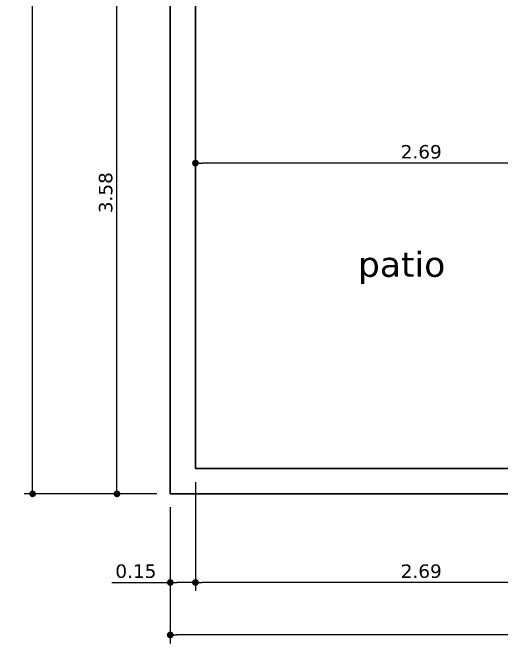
# Model space of a CAD drawing. Header units: millimetres. Extents: x -106 to 2534, y 21 to 2786.
# Drawn here: x 1225.261 to 1228.173, y 1362.653 to 1366.407 of the extents above; entities that cross this region are included whole.
import ezdxf

# ---------------------------------------------------------------- set-up
doc = ezdxf.new("R2010")
doc.units = ezdxf.units.MM
for name, color, linetype, lineweight in [('cotas 02', 132, 'Continuous', 13), ('muros', 20, 'Continuous', 30), ('textos', 116, 'Continuous', 40)]:
    doc.layers.add(name, color=color, linetype=linetype, lineweight=lineweight)
doc.styles.get("Standard").update_dxf_attribs({"font": 'verdana.ttf'})
doc.dimstyles.new('cota 1.50', dxfattribs={"dimtxt": 0.08, "dimasz": 0.04, "dimexe": 0.05, "dimexo": 0.08, "dimgap": 0.025, "dimtad": 1, "dimdsep": 46, "dimtxsty": 'Standard', "dimblk": 'DOT', "dimcen": 2.5, "dimadec": 0, "dimazin": 0, "dimtm": 1e-09, "dimtfac": 1, "dimtmove": 0, "dimatfit": 3, "dimfxl": 1, "dimarcsym": 0})

# ---------------------------------------------------------------- blocks, each defined once
blk = doc.blocks.new('_Dot')
at = {"color": 0, "linetype": 'ByBlock', "lineweight": -2}
blk.add_line((-0.5, 0), (-1, 0), dxfattribs=at)
at = {"color": 0, "linetype": 'ByBlock', "const_width": 0.5}
blk.add_lwpolyline([(-0.25, 0, 1), (0.25, 0, 1)], format="xyb", close=True, dxfattribs=at)
blk = doc.blocks.new('*D144')
at = {"layer": 'cotas 02', "color": 0, "lineweight": -2, "transparency": 16777216}
for p, q in [((1226.2005, 1363.4633), (1226.2005, 1362.6533)), ((1238.4591, 1363.4633), (1238.4591, 1362.6533)), ((1238.4191, 1362.7033), (1226.2405, 1362.7033))]:
    blk.add_line(p, q, dxfattribs=at)
at = {"layer": 'Defpoints', "color": 0, "transparency": 16777216}
for p in [(1226.2005, 1363.5433), (1238.4591, 1363.5433), (1226.2005, 1362.7033)]:
    blk.add_point(p, dxfattribs=at)
at = {"layer": 'cotas 02', "color": 0, "lineweight": -2, "transparency": 16777216, "xscale": 0.03999999999999999, "yscale": 0.03999999999999999, "zscale": 0.03999999999999999, "rotation": 180}
blk.add_blockref('_Dot', (1226.2005, 1362.7033), dxfattribs=at)
at = {"layer": 'cotas 02', "color": 0, "lineweight": -2, "transparency": 16777216, "xscale": 0.03999999999999999, "yscale": 0.03999999999999999, "zscale": 0.03999999999999999}
blk.add_blockref('_Dot', (1238.4591, 1362.7033), dxfattribs=at)
at = {"layer": 'cotas 02', "color": 0, "transparency": 16777216, "insert": (1232.3298, 1362.77), "char_height": 0.08, "attachment_point": 5}
blk.add_mtext('12.26', dxfattribs=at)
blk = doc.blocks.new('*D145')
at = {"layer": 'cotas 02', "color": 0, "lineweight": -2, "transparency": 16777216}
for p, q in [((1226.1205, 1370.7033), (1225.3305, 1370.7033)), ((1225.3805, 1363.5833), (1225.3805, 1370.6633)), ((1226.1205, 1363.5433), (1225.3305, 1363.5433))]:
    blk.add_line(p, q, dxfattribs=at)
at = {"layer": 'Defpoints', "color": 0, "transparency": 16777216}
for p in [(1225.3805, 1370.7033), (1226.2005, 1370.7033), (1226.2005, 1363.5433)]:
    blk.add_point(p, dxfattribs=at)
at = {"layer": 'cotas 02', "color": 0, "lineweight": -2, "transparency": 16777216, "xscale": 0.03999999999999999, "yscale": 0.03999999999999999, "zscale": 0.03999999999999999}
for p, rotation in [((1225.3805, 1370.7033), 90), ((1225.3805, 1363.5433), 270)]:
    blk.add_blockref('_Dot', p, dxfattribs=dict(at, rotation=rotation))
at = {"layer": 'cotas 02', "color": 0, "transparency": 16777216, "insert": (1225.3139, 1367.1233), "char_height": 0.08, "attachment_point": 5, "rotation": 90}
blk.add_mtext('7.16', dxfattribs=at)
blk = doc.blocks.new('*D153')
at = {"layer": 'cotas 02', "color": 0, "lineweight": -2, "transparency": 16777216}
for p, q in [((1226.3505, 1365.5918), (1226.3505, 1365.5618)), ((1229.0403, 1365.463), (1229.0403, 1365.5618)), ((1229.0003, 1365.5118), (1226.3905, 1365.5118))]:
    blk.add_line(p, q, dxfattribs=at)
at = {"layer": 'Defpoints', "color": 0, "transparency": 16777216}
for p in [(1226.3505, 1365.5118), (1226.3505, 1365.5118), (1229.0403, 1365.383)]:
    blk.add_point(p, dxfattribs=at)
at = {"layer": 'cotas 02', "color": 0, "lineweight": -2, "transparency": 16777216, "xscale": 0.03999999999999999, "yscale": 0.03999999999999999, "zscale": 0.03999999999999999, "rotation": 180}
blk.add_blockref('_Dot', (1226.3505, 1365.5118), dxfattribs=at)
at = {"layer": 'cotas 02', "color": 0, "lineweight": -2, "transparency": 16777216, "xscale": 0.03999999999999999, "yscale": 0.03999999999999999, "zscale": 0.03999999999999999}
blk.add_blockref('_Dot', (1229.0403, 1365.5118), dxfattribs=at)
at = {"layer": 'cotas 02', "color": 0, "transparency": 16777216, "insert": (1227.6954, 1365.5785), "char_height": 0.08, "attachment_point": 5}
blk.add_mtext('2.69', dxfattribs=at)
blk = doc.blocks.new('*D177')
at = {"layer": 'cotas 02', "color": 0, "lineweight": -2, "transparency": 16777216}
for p, q in [((1226.3505, 1363.6133), (1226.3505, 1362.9658)), ((1229.0403, 1363.4633), (1229.0403, 1362.9658)), ((1229.0003, 1363.0158), (1226.3905, 1363.0158))]:
    blk.add_line(p, q, dxfattribs=at)
at = {"layer": 'Defpoints', "color": 0, "transparency": 16777216}
for p in [(1226.3505, 1363.6933), (1229.0403, 1363.5433), (1226.3505, 1363.0158)]:
    blk.add_point(p, dxfattribs=at)
at = {"layer": 'cotas 02', "color": 0, "lineweight": -2, "transparency": 16777216, "xscale": 0.03999999999999999, "yscale": 0.03999999999999999, "zscale": 0.03999999999999999, "rotation": 180}
blk.add_blockref('_Dot', (1226.3505, 1363.0158), dxfattribs=at)
at = {"layer": 'cotas 02', "color": 0, "lineweight": -2, "transparency": 16777216, "xscale": 0.03999999999999999, "yscale": 0.03999999999999999, "zscale": 0.03999999999999999}
blk.add_blockref('_Dot', (1229.0403, 1363.0158), dxfattribs=at)
at = {"layer": 'cotas 02', "color": 0, "transparency": 16777216, "insert": (1227.6954, 1363.0825), "char_height": 0.08, "attachment_point": 5}
blk.add_mtext('2.69', dxfattribs=at)
blk = doc.blocks.new('*D178')
at = {"layer": 'cotas 02', "color": 0, "lineweight": -2, "transparency": 16777216}
for p, q in [((1226.3505, 1363.6133), (1226.3505, 1362.9658)), ((1226.2005, 1363.4633), (1226.2005, 1362.9658)), ((1225.8532, 1363.0158), (1226.2005, 1363.0158)), ((1226.3105, 1363.0158), (1226.2405, 1363.0158))]:
    blk.add_line(p, q, dxfattribs=at)
at = {"layer": 'Defpoints', "color": 0, "transparency": 16777216}
for p in [(1226.3505, 1363.6933), (1226.2005, 1363.5433), (1226.2005, 1363.0158)]:
    blk.add_point(p, dxfattribs=at)
at = {"layer": 'cotas 02', "color": 0, "lineweight": -2, "transparency": 16777216, "xscale": 0.03999999999999999, "yscale": 0.03999999999999999, "zscale": 0.03999999999999999, "rotation": 180}
blk.add_blockref('_Dot', (1226.2005, 1363.0158), dxfattribs=at)
at = {"layer": 'cotas 02', "color": 0, "lineweight": -2, "transparency": 16777216, "xscale": 0.03999999999999999, "yscale": 0.03999999999999999, "zscale": 0.03999999999999999}
blk.add_blockref('_Dot', (1226.3505, 1363.0158), dxfattribs=at)
at = {"layer": 'cotas 02', "color": 0, "transparency": 16777216, "insert": (1225.9956, 1363.0825), "char_height": 0.08, "attachment_point": 5}
blk.add_mtext('0.15', dxfattribs=at)
blk = doc.blocks.new('*D232')
at = {"layer": 'cotas 02', "color": 0, "lineweight": -2, "transparency": 16777216}
for p, q in [((1226.1205, 1367.1282), (1225.833, 1367.1282)), ((1225.883, 1363.5833), (1225.883, 1367.0882)), ((1226.1205, 1363.5433), (1225.833, 1363.5433))]:
    blk.add_line(p, q, dxfattribs=at)
at = {"layer": 'Defpoints', "color": 0, "transparency": 16777216}
for p in [(1225.883, 1367.1282), (1226.2005, 1367.1282), (1226.2005, 1363.5433)]:
    blk.add_point(p, dxfattribs=at)
at = {"layer": 'cotas 02', "color": 0, "lineweight": -2, "transparency": 16777216, "xscale": 0.03999999999999999, "yscale": 0.03999999999999999, "zscale": 0.03999999999999999}
for p, rotation in [((1225.883, 1367.1282), 90), ((1225.883, 1363.5433), 270)]:
    blk.add_blockref('_Dot', p, dxfattribs=dict(at, rotation=rotation))
at = {"layer": 'cotas 02', "color": 0, "transparency": 16777216, "insert": (1225.8162, 1365.3357), "char_height": 0.08, "attachment_point": 5, "rotation": 90}
blk.add_mtext('3.58', dxfattribs=at)

msp = doc.modelspace()

# ---------------------------------------------------------------- linework, layer by layer
at = {"layer": 'muros'}
for p, q in [((1226.2005, 1363.5433), (1226.2005, 1370.7033)), ((1226.2005, 1370.7033), (1226.2005, 1363.5433)), ((1226.3505, 1367.1282), (1226.3505, 1363.6933)), ((1226.3505, 1363.6933), (1229.0403, 1363.6933)), ((1238.4591, 1363.5433), (1226.2005, 1363.5433)), ((1226.2005, 1363.5433), (1229.0403, 1363.5433))]:
    msp.add_line(p, q, dxfattribs=at)

# ---------------------------------------------------------------- texts
at = {"layer": 'textos', "insert": (1227.3183, 1364.9852), "char_height": 0.15, "width": 5.372119, "attachment_point": 1}
msp.add_mtext('patio', dxfattribs=at)

# ---------------------------------------------------------------- dimensions: what is measured, and where the dimension line sits
at = {"layer": 'cotas 02'}
for base, p2, angle, picture, middle in [((1225.3805, 1370.7033), (1226.2005, 1370.7033), 270, '*D145', (1225.3139, 1367.1233)), ((1225.883, 1367.1282), (1226.2005, 1367.1282), 90, '*D232', (1225.8162, 1365.3357))]:
    dim = msp.add_linear_dim(base=base, p1=(1226.2005, 1363.5433), p2=p2, angle=angle, dimstyle='cota 1.50', override={"dimfxl": 0.04}, dxfattribs=at)
    dim.commit()
    dim.dimension.update_dxf_attribs({"geometry": picture, "text_midpoint": middle})
for base, p1, p2, override, picture, middle in [((1226.3505, 1365.5118), (1229.0403, 1365.383), (1226.3505, 1365.5118), {"dimtmove": 1, "dimfxl": 0.04}, '*D153', (1227.6954, 1365.5785)), ((1226.3505, 1363.0158), (1229.0403, 1363.5433), (1226.3505, 1363.6933), {"dimtmove": 1, "dimfxl": 0.04}, '*D177', (1227.6954, 1363.0825)), ((1226.2005, 1362.7033), (1238.4591, 1363.5433), (1226.2005, 1363.5433), {"dimfxl": 0.04}, '*D144', (1232.3298, 1362.77))]:
    dim = msp.add_linear_dim(base=base, p1=p1, p2=p2, dimstyle='cota 1.50', override=override, dxfattribs=at)
    dim.commit()
    dim.dimension.update_dxf_attribs({"geometry": picture, "text_midpoint": middle})
dim = msp.add_linear_dim(base=(1226.2005, 1363.0158), p1=(1226.3505, 1363.6933), p2=(1226.2005, 1363.5433), dimstyle='cota 1.50', override={"dimtmove": 1, "dimfxl": 0.04}, dxfattribs=at)
dim.commit()
dim.dimension.update_dxf_attribs({"geometry": '*D178', "text_midpoint": (1225.9956, 1363.0264), "dimtype": 160})

doc.saveas('drawing.dxf')
